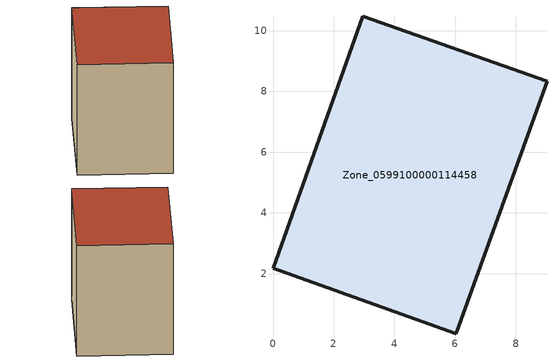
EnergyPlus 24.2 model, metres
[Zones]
Zone_0599100000114458
 floor ground (C_G): 0,2.17 2.96,10.48 9.02,8.33 6.05,0.09 6.03,0.02 z0.41
 wall outside (C_F): 9.02,8.33 2.96,10.48 0,2.17 6.03,0.02 6.05,0.09 9.02,8.33 z0.41:8.54
 roof outside (C_R): 2.96,10.48 0,2.17 6.03,0.02 6.05,0.09 9.02,8.33 z8.54
[BUILDING]
Pand.0599100000114458: North Axis=0; Terrain=City; Loads Convergence Tolerance Value=0.04; Temperature Convergence Tolerance Value=0.4; Solar Distribution=FullExterior; Maximum Number of Warmup Days=25; Minimum Number of Warmup Days=1
[Site:Location]
Rotterdam.The.Hague.AP_ZH_NLD Design_Conditions: Latitude=51.96; Longitude=4.45; Time Zone=1; Elevation=-4.5
[SITE:GROUNDTEMPERATURE:BUILDINGSURFACE]
18, 18, 18, 18, 18, 18, 18, 18, 18, 18, 18, 18
[MATERIAL] Thermal Absorptance=0.9; Solar Absorptance=0.7; Visible Absorptance=0.7
Name | Roughness | Thickness | Conductivity | Density | Specific Heat
G.TC.1965-1974 | MediumSmooth | 0.15 | 0.882353 | 540 | 1210
F.TC.1965-1974 | Rough | 0.3 | 0.697674 | 1920 | 840
R.TC.1965-1974 | MediumRough | 0.2 | 0.232558 | 1500 | 1000
[CONSTRUCTION]
C_G: G.TC.1965-1974
C_F: F.TC.1965-1974
C_R: R.TC.1965-1974
[ZONE]
Zone_0599100000114458: Type=1; Multiplier=1; Ceiling Height=Autocalculate; Volume=Autocalculate; Floor Area=autocalculate; Part of Total Floor Area=Yes
[ZONEINFILTRATION:DESIGNFLOWRATE]
Infil_Zone_0599100000114458: Zone or ZoneList or Space or SpaceList=Zone_0599100000114458; Schedule=AlwaysOn; Design Flow Rate Calculation Method=Flow/Area; Flow Rate per Floor Area=0.003; Constant Term Coefficient=1; Temperature Term Coefficient=0; Velocity Term Coefficient=0; Velocity Squared Term Coefficient=0
[HVACTEMPLATE:ZONE:IDEALLOADSAIRSYSTEM]
Zone_0599100000114458: Maximum Heating Supply Air Temperature=50; Minimum Cooling Supply Air Temperature=13; Maximum Heating Supply Air Humidity Ratio=0.0156; Minimum Cooling Supply Air Humidity Ratio=0.0077; Heating Limit=NoLimit; Cooling Limit=NoLimit; Dehumidification Control Type=ConstantSensibleHeatRatio; Cooling Sensible Heat Ratio=0.7; Dehumidification Setpoint=60; Humidification Control Type=None; Humidification Setpoint=30; Outdoor Air Method=None; Outdoor Air Flow Rate per Person=0.00944; Outdoor Air Flow Rate per Zone Floor Area=0; Outdoor Air Flow Rate per Zone=0; Demand Controlled Ventilation Type=None; Outdoor Air Economizer Type=NoEconomizer; Heat Recovery Type=None; Sensible Heat Recovery Effectiveness=0.7; Latent Heat Recovery Effectiveness=0.65
[ZONECONTROL:THERMOSTAT]
ThermostatControl_Zone_0599100000114458: Zone or ZoneList=Zone_0599100000114458; Control Type Schedule=DualSetpointControlType; Control 1=Thermostat_Zone_0599100000114458; Temperature Difference Between Cutout And Setpoint=0
[THERMOSTATSETPOINT:DUALSETPOINT]
Thermostat_Zone_0599100000114458: Heating Setpoint Temperature Schedule=HeatingSetpoint_Zone_0599100000114458; Cooling Setpoint Temperature Schedule=CoolingSetpoint_Zone_0599100000114458
[SCHEDULE:COMPACT]
HeatingSetpoint_Zone_0599100000114458: Through: 12/31, For: AllDays, Until: 24:00, 21
CoolingSetpoint_Zone_0599100000114458: Through: 12/31, For: AllDays, Until: 24:00, 24
DualSetpointControlType: Through: 12/31, For: AllDays, Until: 24:00, 4
AlwaysOn: Through: 12/31, For: AllDays, Until: 24:00, 1
